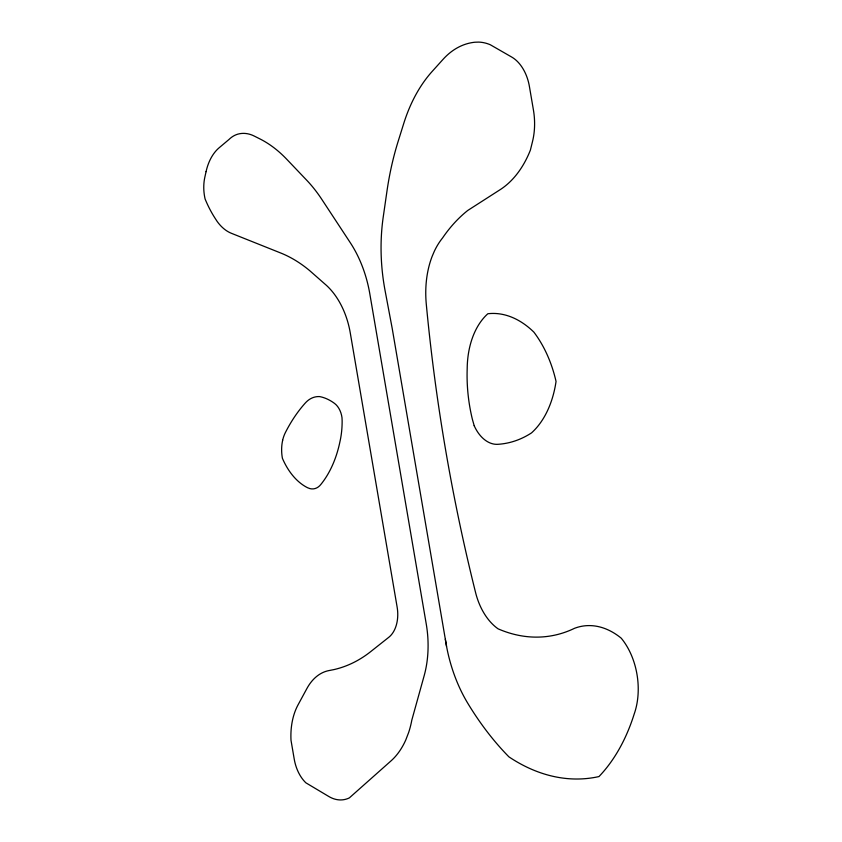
<?xml version="1.0" encoding="UTF-8"?>
<svg xmlns="http://www.w3.org/2000/svg" width="842" height="842" viewBox="0 0 842 842"><rect width="100%" height="100%" fill="white"/><g stroke="black" fill="none" stroke-linecap="round" stroke-linejoin="round"><path stroke-width="1.26" d="M446.534 646.277L447.428 650.782A125.626 83.716 81.5 0 0 467.878 703.438A286.122 190.66 81.5 0 0 508.915 756.853A228.487 152.255 81.5 0 0 598.967 776.566A188.566 125.658 81.5 0 0 634.194 714.027A59.403 39.585 81.5 0 0 621.228 638.183A90.925 60.592 81.5 0 0 574.454 628.342A193.492 128.931 81.5 0 1 498.085 628.837A55.825 37.195 81.5 0 1 475.604 592.652A1298.322 865.155 81.5 0 1 426.284 304.12A81.674 54.425 81.5 0 1 432.199 256.242L434.367 251.169A81.674 54.425 81.5 0 1 442.545 237.981A192.597 128.342 81.5 0 1 467.742 210.468L500.116 189.692A114.744 76.464 81.5 0 0 530.386 150.118L532.512 141.53A55.919 37.258 81.5 0 0 533.407 109.86L529.397 86.421A37.111 24.734 81.5 0 0 511.778 57.098L490.297 44.752A63.95 42.616 81.5 0 0 478.74 42.1L474.909 42.226A99.735 66.465 81.5 0 0 443.018 59.393L432.135 71.475A164.369 109.534 81.5 0 0 403.718 123.553L398.161 141.33A268.082 178.641 81.5 0 0 386.983 191.029L383.226 217.047A156.212 104.092 81.5 0 0 385.089 290.658L392.172 328.233L446.534 646.277L445.334 639.246M282.649 440.292L282.238 442.429A32.217 21.471 81.5 0 0 281.638 449.112L281.66 451.396A32.217 21.471 81.5 0 0 282.407 458.29A60.55 40.353 81.5 0 0 307.625 487.75L310.014 488.634A21.334 14.219 81.5 0 0 320.928 484.361A106.513 70.981 81.5 0 0 339.873 442.018A69.349 46.215 81.5 0 0 342.136 420.758L341.999 417.674A17.724 11.809 81.5 0 0 334.611 403.476A62.392 41.574 81.5 0 0 319.634 396.593A36.69 24.45 81.5 0 0 305.32 402.992A178.641 119.038 81.5 0 0 285.375 432.588A32.217 21.471 81.5 0 0 282.649 440.292M206.069 171.652L204.827 177.262A35.027 23.334 81.5 0 0 205.09 198.975A95.209 63.445 81.5 0 0 214.815 217.846L217.131 221.404A42.931 28.607 81.5 0 0 231.371 233.287L280.733 253.01A164.39 109.544 81.5 0 1 309.761 270.703L324.665 283.817A68.128 45.405 81.5 0 1 350.261 332.864L397.129 607.061A29.691 19.787 81.5 0 1 388.815 637.268L370.733 651.592A190.892 127.205 81.5 0 1 333.906 669.601L328.79 670.611A57.645 38.416 81.5 0 0 306.92 688.493L298.057 704.838A56.109 37.385 81.5 0 0 291.006 740.276L294.226 759.095A34.638 23.081 81.5 0 0 305.878 782.818L328.854 796.521A44.131 29.407 81.5 0 0 349.335 797.9L391.33 760.61A81.6 54.372 81.5 0 0 405.823 739.844L408.707 732.329A81.6 54.372 81.5 0 0 411.822 720.099L424.157 675.737A86.642 57.73 81.5 0 0 426.241 623.964L369.817 293.837A99.24 66.129 81.5 0 0 350.272 242.685L321.812 199.375A135.994 90.62 81.5 0 0 306.677 180.188L286.712 159.233A134.162 89.399 81.5 0 0 259.873 138.888L254.21 136.046A47.141 31.417 81.5 0 0 239.728 133.71L237.781 134.162A41.605 27.723 81.5 0 0 228.908 139.551L219.236 147.687A51.004 33.985 81.5 0 0 206.069 171.652M474.193 425.736L472.33 419.106A125.521 83.642 81.5 0 1 467.194 368.68A74.885 49.899 81.5 0 1 487.844 313.75A100.219 66.781 81.5 0 1 533.881 332.137A99.293 66.16 81.5 0 1 556.046 381.468A94.283 62.824 81.5 0 1 531.534 432.883A150.171 100.061 81.5 0 1 497.822 444.313A35.785 23.85 81.5 0 1 474.193 425.736"/></g></svg>
